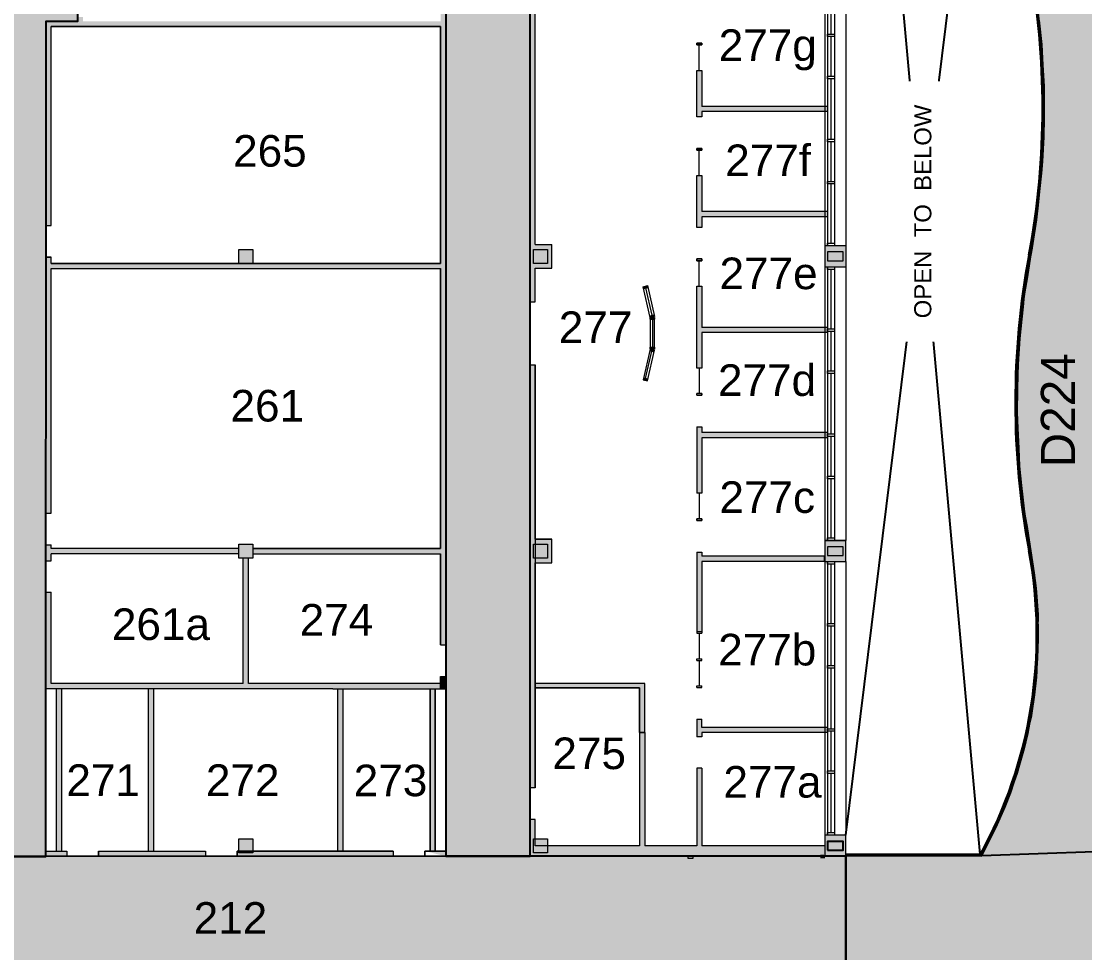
# Model space of a CAD drawing. Extents: x 674 to 9317, y -1087 to 3542.
# Drawn here: x 6752 to 7964, y 648 to 1710 of the extents above; entities that cross this region are included whole.
import ezdxf

# ---------------------------------------------------------------- set-up
doc = ezdxf.new("R2010")
doc.units = 0
doc.header["$LTSCALE"] = 0.004
doc.header["$MEASUREMENT"] = 0
doc.layers.get('0').update_dxf_attribs({"linetype": 'CONTINUOUS'})
for name, color, linetype in [('CORRIDOR HATCH', 253, 'CONTINUOUS'), ('SOLID', 7, 'CONTINUOUS'), ('STAIR', 252, 'CONTINUOUS')]:
    doc.layers.add(name, color=color, linetype=linetype)
doc.layers.add('Room Number', color=7, linetype='CONTINUOUS', lineweight=9)
doc.layers.add('WALL', color=7, linetype='CONTINUOUS', lineweight=0)
doc.styles.add('style1', font='arial.ttf')
doc.styles.add('style3', font='arial.ttf')

# ---------------------------------------------------------------- blocks, each defined once
blk = doc.blocks.new('AZMND')
for p, q in [((0, 0.5), (0, -0.5)), ((1, 0.5), (0, 0.5)), ((1, -0.5), (1, 0.5)), ((0, -0.5), (1, -0.5))]:
    blk.add_line(p, q)
blk = doc.blocks.new('Railing - Railing_1-209-Second Floor Plan')
at = {"layer": 'WALL'}
for p, q in [((-75718, 77519), (-74922, 77619)), ((-74670, 77683), (-75467, 77591)), ((-74922, 77619), (-74849, 77628)), ((-74849, 77628), (-74769, 77635)), ((-74769, 77635), (-73963, 77704)), ((-74618, 77689), (-74670, 77683)), ((-74599, 77691), (-74618, 77689)), ((-73780, 77752), (-74599, 77691)), ((-73963, 77704), (-73928, 77707)), ((-73928, 77707), (-73855, 77710)), ((-73855, 77710), (-73052, 77746)), ((-73695, 77759), (-73780, 77752)), ((-73632, 77761), (-73695, 77759)), ((-72831, 77789), (-73632, 77761)), ((-73052, 77746), (-73006, 77748)), ((-73006, 77748), (-72989, 77748)), ((-72989, 77748), (-72167, 77752)), ((-72770, 77791), (-72831, 77789)), ((-72685, 77791), (-72770, 77791)), ((-71861, 77786), (-72685, 77791)), ((-72167, 77752), (-72082, 77753)), ((-72082, 77753), (-72021, 77751)), ((-72021, 77751), (-71221, 77723)), ((-71845, 77786), (-71861, 77786)), ((-71799, 77784), (-71845, 77786)), ((-70994, 77748), (-71799, 77784)), ((-71221, 77723), (-71158, 77721)), ((-71158, 77721), (-71074, 77714)), ((-71074, 77714), (-70256, 77653)), ((-70921, 77745), (-70994, 77748)), ((-70886, 77742), (-70921, 77745)), ((-70079, 77673), (-70886, 77742)), ((-70256, 77653), (-70237, 77652)), ((-70237, 77652), (-70185, 77646)), ((-70185, 77646), (-69389, 77554)), ((-69999, 77666), (-70079, 77673)), ((-69926, 77657), (-69999, 77666)), ((-69128, 77556), (-69926, 77657)), ((-57908, 77604), (-57960, 77601)), ((-57819, 77608), (-57908, 77604)), ((-57908, 77604), (-57908, 77604)), ((-57466, 77620), (-57819, 77608)), ((-57756, 77611), (-57811, 77611)), ((-57811, 77608), (-57811, 77611)), ((-57378, 77623), (-57466, 77620)), ((-57378, 77623), (-57378, 77623)), ((-57325, 77623), (-57378, 77623)), ((-57325, 77623), (-57325, 77623)), ((-56851, 77621), (-57325, 77623)), ((-56848, 77621), (-56851, 77621)), ((-56848, 77621), (-56848, 77621)), ((-56848, 77621), (-56848, 77621)), ((-56371, 77599), (-56848, 77621)), ((-56848, 77621), (-56848, 77621)), ((-56544, 77609), (-56595, 77613)), ((-56595, 77611), (-56595, 77613)), ((-69389, 77554), (-69319, 77546)), ((-69319, 77546), (-69288, 77541)), ((-69288, 77541), (-68487, 77416)), ((-69080, 77550), (-69128, 77556)), ((-68998, 77537), (-69080, 77550)), ((-68168, 77398), (-68998, 77537)), ((-68487, 77416), (-68407, 77403)), ((-68407, 77403), (-68175, 77361)), ((-68177, 77348), (-68175, 77361)), ((-68175, 77361), (-67339, 77222)), ((-68168, 77398), (-68165, 77411)), ((-67934, 77356), (-68168, 77398)), ((-67853, 77343), (-67934, 77356)), ((-67047, 77217), (-67853, 77343)), ((-60730, 77180), (-59923, 77306)), ((-59615, 77398), (-60449, 77259)), ((-59923, 77306), (-59842, 77318)), ((-59842, 77318), (-59608, 77361)), ((-59615, 77398), (-59617, 77411)), ((-59486, 77422), (-59615, 77398)), ((-59608, 77361), (-59139, 77439)), ((-59606, 77348), (-59608, 77361)), ((-59399, 77435), (-59486, 77422)), ((-59050, 77490), (-59399, 77435)), ((-59139, 77439), (-59087, 77448)), ((-59087, 77448), (-59000, 77459)), ((-58963, 77504), (-59050, 77490)), ((-58985, 77500), (-59021, 77497)), ((-59020, 77495), (-59021, 77497)), ((-59000, 77459), (-58650, 77503)), ((-58910, 77510), (-58963, 77504)), ((-58963, 77504), (-58963, 77504)), ((-58440, 77564), (-58910, 77510)), ((-58910, 77510), (-58910, 77510)), ((-58650, 77503), (-58563, 77514)), ((-58563, 77514), (-58510, 77518)), ((-58510, 77518), (-58036, 77559)), ((-58436, 77565), (-58440, 77564)), ((-57960, 77601), (-58436, 77565)), ((-58436, 77565), (-58436, 77565)), ((-58436, 77565), (-58436, 77565)), ((-58436, 77565), (-58436, 77565)), ((-58036, 77559), (-58035, 77559)), ((-58036, 77559), (-58036, 77559)), ((-58036, 77559), (-58036, 77559)), ((-58035, 77559), (-57561, 77580)), ((-58035, 77559), (-58035, 77559)), ((-58035, 77559), (-58035, 77559)), ((-57561, 77580), (-57508, 77582)), ((-57508, 77582), (-57420, 77583)), ((-57420, 77583), (-57068, 77585)), ((-57068, 77585), (-56980, 77585)), ((-56980, 77585), (-56927, 77583)), ((-56927, 77583), (-56452, 77567)), ((-56452, 77567), (-56451, 77567)), ((-56451, 77567), (-56450, 77567)), ((-56450, 77567), (-55977, 77531)), ((-56319, 77597), (-56371, 77599)), ((-56319, 77597), (-56319, 77597)), ((-56231, 77589), (-56319, 77597)), ((-56231, 77589), (-56231, 77589)), ((-55878, 77559), (-56231, 77589)), ((-55977, 77531), (-55924, 77527)), ((-55924, 77527), (-55837, 77517)), ((-55791, 77552), (-55878, 77559)), ((-55837, 77517), (-55487, 77477)), ((-55791, 77552), (-55791, 77552)), ((-55738, 77545), (-55791, 77552)), ((-55738, 77545), (-55738, 77545)), ((-55267, 77486), (-55738, 77545)), ((-55487, 77477), (-55400, 77467)), ((-55400, 77467), (-55348, 77458)), ((-55338, 77496), (-55385, 77504)), ((-55385, 77502), (-55385, 77504)), ((-55348, 77458), (-55348, 77458)), ((-55348, 77458), (-54878, 77385)), ((-55265, 77486), (-55267, 77486)), ((-55265, 77486), (-55265, 77486)), ((-55264, 77486), (-55265, 77486)), ((-55264, 77486), (-55264, 77486)), ((-54794, 77408), (-55264, 77486)), ((-54878, 77385), (-54877, 77385)), ((-54877, 77385), (-54875, 77385)), ((-54875, 77385), (-54411, 77293)), ((-54742, 77399), (-54794, 77408)), ((-54742, 77399), (-54742, 77399)), ((-54655, 77381), (-54742, 77399)), ((-54655, 77381), (-54655, 77381)), ((-54309, 77309), (-54655, 77381)), ((-54223, 77291), (-54309, 77309)), ((-67339, 77222), (-67256, 77208)), ((-67256, 77208), (-67208, 77202)), ((-67208, 77202), (-66406, 77101)), ((-67016, 77213), (-67047, 77217)), ((-67016, 77213), (-67016, 77213)), ((-66946, 77204), (-67016, 77213)), ((-66145, 77112), (-66946, 77204)), ((-66406, 77101), (-66333, 77092)), ((-66333, 77092), (-66252, 77085)), ((-66252, 77085), (-65440, 77016)), ((-66093, 77106), (-66145, 77112)), ((-66074, 77105), (-66093, 77106)), ((-66074, 77105), (-66074, 77105)), ((-65251, 77043), (-66074, 77105)), ((-65440, 77016), (-65405, 77013)), ((-65405, 77013), (-65331, 77009)), ((-65331, 77009), (-64522, 76973)), ((-65166, 77036), (-65251, 77043)), ((-65103, 77034), (-65166, 77036)), ((-64299, 77006), (-65103, 77034)), ((-64237, 77004), (-64299, 77006)), ((-64152, 77004), (-64237, 77004)), ((-63324, 77009), (-64152, 77004)), ((-63483, 76968), (-62678, 76996)), ((-63308, 77009), (-63324, 77009)), ((-63262, 77011), (-63308, 77009)), ((-63308, 77009), (-63308, 77009)), ((-62454, 77047), (-63262, 77011)), ((-63262, 77011), (-63262, 77011)), ((-62678, 76996), (-62614, 76998)), ((-62614, 76998), (-62529, 77005)), ((-62529, 77005), (-61706, 77067)), ((-62380, 77051), (-62454, 77047)), ((-62345, 77054), (-62380, 77051)), ((-61535, 77123), (-62345, 77054)), ((-62345, 77054), (-62345, 77054)), ((-61706, 77067), (-61686, 77068)), ((-61686, 77068), (-61634, 77074)), ((-61634, 77074), (-60832, 77167)), ((-61454, 77130), (-61535, 77123)), ((-61381, 77139), (-61454, 77130)), ((-60580, 77240), (-61381, 77139)), ((-60832, 77167), (-60762, 77175)), ((-60762, 77175), (-60730, 77180)), ((-60532, 77246), (-60580, 77240)), ((-60449, 77259), (-60532, 77246)), ((-54411, 77293), (-54359, 77283)), ((-54359, 77283), (-54273, 77262)), ((-54273, 77262), (-53931, 77180)), ((-54223, 77291), (-54223, 77291)), ((-54171, 77278), (-54223, 77291)), ((-54194, 77286), (-54221, 77291)), ((-54190, 77283), (-54189, 77285)), ((-54148, 77273), (-54189, 77285)), ((-54171, 77278), (-54171, 77278)), ((-53710, 77163), (-54171, 77278)), ((-53931, 77180), (-53845, 77160)), ((-53845, 77160), (-53794, 77145)), ((-53794, 77145), (-53794, 77145)), ((-53794, 77145), (-53337, 77016)), ((-53709, 77163), (-53710, 77163)), ((-53709, 77163), (-53709, 77163)), ((-53709, 77163), (-53709, 77163)), ((-53251, 77029), (-53709, 77163)), ((-53709, 77163), (-53709, 77163)), ((-53337, 77016), (-53336, 77016)), ((-53336, 77016), (-53333, 77015)), ((-53333, 77015), (-52885, 76869)), ((-53200, 77014), (-53251, 77029)), ((-53200, 77014), (-53200, 77014)), ((-53116, 76986), (-53200, 77014)), ((-64522, 76973), (-64476, 76971)), ((-64476, 76971), (-64459, 76971)), ((-64459, 76971), (-63630, 76966)), ((-63630, 76966), (-63545, 76966)), ((-63545, 76966), (-63483, 76968)), ((-53116, 76986), (-53116, 76986)), ((-52782, 76873), (-53116, 76986)), ((-53020, 76955), (-53019, 76957)), ((-52983, 76943), (-53019, 76957)), ((-52885, 76869), (-52834, 76853)), ((-52834, 76853), (-52751, 76822)), ((-52698, 76845), (-52782, 76873)), ((-52751, 76822), (-52421, 76700)), ((-52698, 76845), (-52698, 76845)), ((-52648, 76826), (-52698, 76845)), ((-52648, 76826), (-52648, 76826)), ((-52204, 76656), (-52648, 76826)), ((-52421, 76700), (-52338, 76669)), ((-52338, 76669), (-52290, 76649)), ((-52290, 76649), (-52290, 76649)), ((-52290, 76649), (-51851, 76466)), ((-52203, 76656), (-52204, 76656)), ((-52203, 76656), (-52203, 76656)), ((-52203, 76656), (-52203, 76656)), ((-51764, 76468), (-52203, 76656)), ((-52203, 76656), (-52203, 76656)), ((-51884, 76521), (-51883, 76523)), ((-51854, 76509), (-51883, 76523)), ((-51851, 76466), (-51847, 76464)), ((-51851, 76466), (-51851, 76466)), ((-51847, 76464), (-51420, 76265)), ((-51716, 76447), (-51764, 76468)), ((-51716, 76447), (-51716, 76447)), ((-51636, 76409), (-51716, 76447)), ((-51636, 76409), (-51636, 76409)), ((-51317, 76257), (-51636, 76409)), ((-51420, 76265), (-51371, 76243)), ((-51371, 76243), (-51293, 76203)), ((-51237, 76219), (-51317, 76257)), ((-51293, 76203), (-50980, 76042)), ((-51237, 76219), (-51237, 76219)), ((-51190, 76194), (-51237, 76219)), ((-51190, 76194), (-51190, 76194)), ((-50813, 75996), (-51190, 76194)), ((-50980, 76042), (-50901, 76001)), ((-50901, 76001), (-50813, 75953)), ((-50783, 75946), (-50768, 75972)), ((-50775, 75990), (-50762, 75983)), ((-50768, 75972), (-50775, 75976)), ((-50768, 75972), (-50762, 75983)), ((-50768, 75972), (-50768, 75972))]:
    blk.add_line(p, q, dxfattribs=at)
for centre, radius, start, end in [((-72426, 54657), 23149, 79.3944, 100.6057), ((-72426, 54657), 23085, 79.3944, 100.6057), ((-57176, 64374), 13263, 61.2383, 100.6056), ((-63891, 100236), 23285, 259.3944, 280.6056), ((-63891, 100236), 23222, 259.3944, 280.6056), ((-57176, 64374), 13200, 61.1791, 100.6056)]:
    blk.add_arc(centre, radius, start, end, dxfattribs=at)

msp = doc.modelspace()

# ---------------------------------------------------------------- hatches: boundary and pattern name
at = {"layer": 'CORRIDOR HATCH'}
h = msp.add_hatch(color=256, dxfattribs=at)
h.dxf.hatch_style = 1
h.paths.add_polyline_path([(6683.6, 2461.9), (6683.6, 2441.9), (6665.6, 2441.9), (6665.6, 2437), (6665.6, 2398), (6683.6, 2398), (6683.6, 1665.9), (6665.6, 1665.9), (6665.6, 1623.9), (6683.6, 1623.9), (6683.6, 1257.5), (6663.6, 1257.5), (6663.6, 1216.9), (6683.6, 1216.9), (6683.6, 820.9), (6683.6, 820.8), (6665.6, 820.8), (6665.6, 817.8), (6665.6, 777.9), (6679.6, 777.9), (6679.6, 763.9), (6683.6, 763.9), (6683.6, 757.5), (6779.6, 757.5), (6779.8, 1709.9), (6816, 1709.9), (6815.8, 1826.2), (6779.8, 1869.6), (6779.8, 2022.3), (6815.8, 2065.7), (6815.8, 2181.9), (6779.6, 2181.9), (6779.6, 2461.9)])
h = msp.add_hatch(color=256, dxfattribs=at)
h.dxf.hatch_style = 1
h.paths.add_polyline_path([(7235.6, 2461.9), (7235.6, 757.9), (7331.6, 757.9), (7331.6, 2461.9)])
h = msp.add_hatch(color=256, dxfattribs=at)
h.dxf.hatch_style = 1
h.paths.add_polyline_path([(7846.8, 758.3), (7846.8, 759.3), (7854.7, 774.6), (7862.8, 790.6), (7872.8, 813.8), (7879.2, 830.2), (7883.2, 841.9), (7887, 852.8), (7890.5, 864.9), (7895, 880.9), (7899.2, 898.1), (7901.2, 909.1), (7903.3, 918.4), (7906.7, 941.9), (7909.2, 962.3), (7909.5, 969.2), (7910.8, 1033.4), (7908.8, 1063.5), (7906.4, 1081), (7902.6, 1106), (7898.6, 1131.3), (7895.8, 1147.5), (7894.9, 1154), (7891.8, 1180.6), (7889.7, 1202.6), (7888.7, 1223), (7887.6, 1246.1), (7887, 1264), (7887.4, 1290.3), (7887.7, 1306.5), (7888.3, 1318.8), (7890.1, 1348.1), (7892.2, 1370.1), (7893.9, 1384.4), (7895, 1397.1), (7899.2, 1421.3), (7902.6, 1443.5), (7904, 1451.7), (7909.1, 1483.7), (7911.1, 1500.2), (7913, 1519.4), (7914.6, 1536.9), (7915.7, 1550.2), (7917.2, 1578.2), (7917.8, 1599.7), (7917.9, 1619.3), (7917.9, 1636.1), (7916.4, 1659.9), (7915.1, 1683.4), (7912.1, 1711), (7909.7, 1731.9), (7907.4, 1747), (7905.7, 1757.2), (7903.4, 1772.8), (7900.6, 1790.4), (7898.1, 1803.9), (7895.7, 1820.3), (7892.7, 1843.3), (7891.1, 1860.1), (7890.1, 1872.6), (7889, 1892.6), (7887.8, 1913.4), (7887.4, 1919.7), (7887.3, 1952.6), (7887.4, 1972.1), (7889.8, 2017.8), (7891.1, 2031.2), (7894.9, 2067.8), (7896.8, 2077.7), (7902.3, 2112.4), (7906.8, 2140), (7909.9, 2159.1), (7913.5, 2188.9), (7915, 2205.8), (7917.1, 2237.4), (7917.8, 2254.1), (7917.9, 2271), (7918.2, 2297.7), (7917.3, 2327.7), (7915.7, 2348.9), (7914.2, 2373.1), (7911.4, 2395.9), (7909.5, 2410.6), (7907.1, 2426.9), (7904.5, 2443.1), (7902.1, 2458), (7901.3, 2461.2), (7901.1, 2461.2), (7901.1, 2463.2), (7975, 2464.2), (7975, 1175.8), (8006.5, 1175.8), (8006.5, 1112.8), (7975.6, 1112.8), (7975, 1112.8), (7975, 763)])
h = msp.add_hatch(color=256, dxfattribs=at)
h.dxf.hatch_style = 1
h.paths.add_polyline_path([(4316.6, 613.9), (4316.6, 615.9), (4322.6, 615.9), (4322.6, 613.9), (4655.6, 613.9), (4703.6, 613.9), (5171.6, 613.9), (5243.6, 613.9), (5675.6, 613.9), (6275.6, 613.9), (6323.6, 613.9), (6683.6, 613.9), (6683.6, 547.9), (6827.6, 547.9), (6827.6, 613.9), (7187.6, 613.9), (7187.6, 547.9), (7331.6, 547.9), (7331.6, 613.9), (7691.6, 613.9), (7691.6, 757.9), (7331.6, 757.9), (7235.6, 757.9), (6779.6, 757.5), (6683.6, 757.5), (6323.6, 757.5), (6253.6, 757.5), (5459.6, 757.5), (5459.6, 1103), (5459.6, 1109), (5335.6, 1109), (5335.6, 1103), (5335.6, 777.9), (5339.6, 777.9), (5339.6, 757.9), (4999.6, 757.9), (4999.6, 761.9), (4983.6, 761.9), (4983.6, 769.9), (4663.6, 769.9), (4663.6, 761.9), (4647.6, 761.9), (4647.6, 769.9), (4357.1, 769.9), (4357.1, 757.9), (4322.6, 757.9), (4322.6, 755.9), (4316.6, 755.9)])
h = msp.add_hatch(color=256, dxfattribs=at)
h.dxf.hatch_style = 1
h.paths.add_polyline_path([(7691.6, 613), (7991.2, 613), (7991.2, 596.4), (8071, 596.4), (8071, 609.2), (8100, 609.2), (8100, 546.7), (8114.5, 541.2), (8160.1, 527), (8205.4, 515.9), (8252.4, 507.3), (8275.6, 504.5), (8299.3, 501.6), (8345.9, 498.8), (8393.7, 498.8), (8417.3, 500.2), (8440.8, 501.7), (8487.2, 507.3), (8534.2, 515.9), (8579.5, 527), (8602.3, 534.1), (8625.1, 541.2), (8639.6, 546.7), (8639.6, 609.2), (8668.6, 609.2), (8668.6, 596.4), (8807.9, 596.4), (8807.9, 757.8), (8804.1, 757.8), (8804.1, 763), (8748.9, 763), (8653.8, 763), (7975, 763), (7846.8, 758.3), (7845.6, 758.3), (7691.6, 758.3), (7691.6, 757.9)])
at = {"layer": 'SOLID'}
for points in [[(7229.6, 998.9), (7235.6, 998.9), (7235.6, 2269.9), (7223.6, 2269.9), (7223.6, 2461.9), (7211.6, 2461.9), (7211.6, 2455.9), (7217.6, 2455.9), (7217.6, 2269.9), (7112.6, 2269.9), (7112.6, 2455.9), (7163.6, 2455.9), (7163.6, 2461.9), (7050.6, 2461.9), (7050.6, 2455.9), (7106.6, 2455.9), (7106.6, 2269.9), (7010.6, 2269.9), (7010.6, 2455.9), (7015.6, 2455.9), (7015.6, 2461.9), (6999.6, 2461.9), (6999.6, 2455.9), (7004.6, 2455.9), (7004.6, 2269.9), (6908.6, 2269.9), (6908.6, 2455.9), (6964.6, 2455.9), (6964.6, 2461.9), (6839.6, 2461.9), (6839.6, 2455.9), (6902.6, 2455.9), (6902.6, 2269.9), (6797.6, 2269.9), (6797.6, 2455.9), (6803.6, 2455.9), (6803.6, 2461.9), (6791.6, 2461.9), (6791.6, 2269.9), (6779.6, 2269.9), (6779.6, 2229.1), (6785.6, 2229.1), (6785.6, 2263.9), (7229.6, 2263.9), (7229.6, 2187.9), (6785.6, 2187.9), (6785.6, 2193.1), (6779.6, 2193.1), (6779.6, 2181.9), (6815.8, 2181.9), (6815.8, 2177.8), (6821.8, 2177.8), (6821.8, 2181.9), (7229.6, 2181.9), (7229.6, 1709.9), (6822, 1709.9), (6822, 1714.7), (6816, 1714.7), (6816, 1709.9), (6779.8, 1709.9), (6779.8, 1477), (6785.6, 1477), (6785.8, 1703.9), (7229.6, 1703.9), (7229.6, 1433.9), (6785.6, 1433.9), (6785.6, 1441), (6779.6, 1441), (6779.6, 1149.1), (6785.6, 1149.1), (6785.6, 1427.9), (7229.6, 1427.9), (7229.6, 1108.9), (7015.6, 1108.9), (7015.6, 1102.9), (7229.6, 1102.9)], [(6999.6, 1449.9), (7015.6, 1449.9), (7015.6, 1433.9), (6999.6, 1433.9)], [(7670.6, 1446.9), (7688.6, 1446.9), (7688.6, 1436.9), (7670.6, 1436.9)], [(6779.6, 1113.1), (6785.6, 1113.1), (6785.6, 1094.9), (6779.6, 1094.9)], [(6785.6, 1108.9), (6999.6, 1108.9), (6999.6, 1102.9), (6785.6, 1102.9)], [(6999.6, 1113.9), (7015.6, 1113.9), (7015.6, 1097.9), (6999.6, 1097.9)], [(7527.6, 1099.9), (7527.6, 1104.8), (7521.6, 1104.8), (7521.6, 1093.8), (7521.6, 1014.2), (7527.6, 1014.2), (7527.6, 1093.9), (7667.6, 1093.9), (7667.6, 1099.9)], [(7670.6, 1110.9), (7688.6, 1110.9), (7688.6, 1100.9), (7670.6, 1100.9)], [(7010.6, 954.9), (7004.6, 954.9), (7004.6, 1097.9), (7010.6, 1097.9)], [(6785.6, 954.9), (6779.6, 954.9), (6779.6, 1058.9), (6785.6, 1058.9)], [(7229.6, 962.9), (7235.6, 962.9), (7235.6, 948.9), (7229.6, 948.9)], [(7229.6, 954.9), (6779.6, 954.9), (6779.6, 948.9), (7229.6, 948.9)], [(6791.6, 948.9), (6797.6, 948.9), (6797.6, 763.9), (6791.6, 763.9)], [(6896.6, 948.9), (6902.6, 948.9), (6902.6, 763.9), (6896.6, 763.9)], [(7112.6, 948.9), (7118.6, 948.9), (7118.6, 763.9), (7112.6, 763.9)], [(7223.6, 763.9), (7217.6, 763.9), (7217.6, 948.9), (7223.6, 948.9)], [(7337.6, 954.9), (7337.6, 949.9), (7456.3, 949.9), (7456.3, 898.9), (7462.3, 898.9), (7462.3, 954.9)], [(6999.6, 777.9), (7015.6, 777.9), (7015.6, 761.9), (6999.6, 761.9)], [(7335.6, 777.9), (7351.6, 777.9), (7351.6, 761.9), (7335.6, 761.9)], [(6779.6, 763.9), (6803.6, 763.9), (6803.6, 757.9), (6779.6, 757.9)], [(6839.6, 763.9), (6961.6, 763.9), (6961.6, 757.9), (6839.6, 757.9)], [(6997.6, 763.9), (7175.6, 763.9), (7175.6, 757.9), (6997.6, 757.9)], [(7670.6, 774.9), (7688.6, 774.9), (7688.6, 764.9), (7670.6, 764.9)]]:
    msp.add_hatch(color=256, dxfattribs=at).paths.add_polyline_path(points)
h = msp.add_hatch(color=256, dxfattribs=at)
h.paths.add_polyline_path([(7335.6, 2105.9), (7351.6, 2105.9), (7351.6, 2121.9), (7335.6, 2121.9)])
h.paths.add_polyline_path([(7335.6, 1769.9), (7351.6, 1769.9), (7351.6, 1785.9), (7335.6, 1785.9)])
h.paths.add_polyline_path([(7335.6, 1433.9), (7351.6, 1433.9), (7351.6, 1449.9), (7335.6, 1449.9)])
h = msp.add_hatch(color=256, dxfattribs=at)
h.paths.add_polyline_path([(7461.6, 1724.9), (7355.6, 1724.9), (7355.6, 1719.9), (7461.6, 1719.9)])
h.paths.add_polyline_path([(7355.6, 1726.9), (7350.6, 1726.9), (7350.6, 1724.9), (7331.6, 1724.9), (7331.6, 1390.2), (7337.6, 1390.2), (7337.6, 1428.4), (7356.6, 1428.4), (7356.6, 1455.4), (7337.6, 1455.4), (7337.6, 1719.9), (7355.6, 1719.9)])
h.paths.add_polyline_path([(7351.6, 1449.9), (7351.6, 1433.9), (7335.6, 1433.9), (7335.6, 1449.9)], flags=16)
h = msp.add_hatch(color=256, dxfattribs=at)
h.paths.add_polyline_path([(7527.6, 1653.9), (7521.6, 1653.9), (7521.6, 1600.9), (7527.6, 1600.9), (7527.6, 1606.9), (7667.6, 1606.9), (7667.6, 1612.9), (7527.6, 1612.9)])
h.paths.add_polyline_path([(7670.6, 1612.9), (7667.6, 1612.9), (7667.6, 1606.9), (7670.6, 1606.9)])
h = msp.add_hatch(color=256, dxfattribs=at)
h.paths.add_polyline_path([(7667.6, 1492.9), (7527.6, 1492.9), (7527.6, 1533.9), (7521.6, 1533.9), (7521.6, 1474.9), (7527.6, 1474.9), (7527.6, 1486.9), (7667.6, 1486.9)])
h.paths.add_polyline_path([(7670.6, 1492.9), (7667.6, 1492.9), (7667.6, 1486.9), (7670.6, 1486.9)])
h = msp.add_hatch(color=256, dxfattribs=at)
h.paths.add_polyline_path([(7667.6, 1354.9), (7667.6, 1360.9), (7527.6, 1360.9), (7527.6, 1407.9), (7521.6, 1407.9), (7521.6, 1314.5), (7527.6, 1314.5), (7527.6, 1354.9)])
h.paths.add_polyline_path([(7667.6, 1354.9), (7670.6, 1354.9), (7670.6, 1360.9), (7667.6, 1360.9)])
h = msp.add_hatch(color=256, dxfattribs=at)
h.paths.add_polyline_path([(7337.6, 1318.2), (7331.6, 1318.2), (7331.6, 835.9), (7337.6, 835.9), (7337.6, 1097.9), (7335.6, 1097.9), (7335.6, 1113.9), (7337.6, 1113.9), (7337.6, 1119.4)])
h.paths.add_polyline_path([(7351.6, 1113.9), (7337.6, 1113.9), (7337.6, 1097.9), (7351.6, 1097.9)], flags=17)
h.paths.add_polyline_path([(7356.6, 1119.4), (7337.6, 1119.4), (7337.6, 1113.9), (7351.6, 1113.9), (7351.6, 1097.9), (7337.6, 1097.9), (7337.6, 1092.4), (7356.6, 1092.4)])
h.paths.add_polyline_path([(7337.6, 1113.9), (7335.6, 1113.9), (7335.6, 1097.9), (7337.6, 1097.9)], flags=17)
h.paths.add_polyline_path([(7337.6, 799.9), (7331.6, 799.9), (7331.6, 757.9), (7335.6, 761.9), (7335.6, 777.9), (7337.6, 777.9)])
h.paths.add_polyline_path([(7462.3, 898.9), (7456.3, 898.9), (7456.3, 769.9), (7351.6, 769.9), (7351.6, 761.9), (7335.6, 761.9), (7331.6, 757.9), (7667.6, 757.9), (7667.6, 769.9), (7527.6, 769.9), (7527.6, 858.2), (7521.6, 858.2), (7521.6, 769.9), (7462.3, 769.9)])
h = msp.add_hatch(color=256, dxfattribs=at)
h.paths.add_polyline_path([(7667.6, 1234.9), (7670.6, 1234.9), (7670.6, 1240.9), (7667.6, 1240.9)])
h.paths.add_polyline_path([(7527.6, 1240.9), (7527.6, 1247.5), (7521.6, 1247.5), (7521.6, 1171.8), (7527.6, 1171.8), (7527.6, 1234.9), (7667.6, 1234.9), (7667.6, 1240.9)])
h = msp.add_hatch(color=256, dxfattribs=at)
h.paths.add_polyline_path([(7667.6, 904.9), (7527.6, 904.9), (7527.6, 914.2), (7521.6, 914.2), (7521.6, 894.2), (7527.6, 894.2), (7527.6, 898.9), (7533.6, 898.9), (7667.6, 898.9)])
h.paths.add_polyline_path([(7670.6, 904.9), (7667.6, 904.9), (7667.6, 898.9), (7670.6, 898.9)])
h = msp.add_hatch(color=256, dxfattribs=at)
h.paths.add_polyline_path([(7211.6, 763.9), (7235.6, 763.9), (7235.6, 757.9), (7211.6, 757.9)])
edge = h.paths.add_edge_path()
edge.add_line((7211.6, 757.9), (7235.6, 757.9))
edge.add_line((7211.6, 763.9), (7211.6, 757.9))
msp.add_hatch(color=256, dxfattribs=at).paths.add_polyline_path([(7667.7, 757.1), (7667.7, 757.9), (7666.6, 757.9), (7662.8, 757.9), (7662.8, 757.1)], flags=0)
at = {"layer": 'WALL'}
for points in [[(7465.9, 1406.5), (7465.4, 1408.5), (7460.6, 1407.3), (7461, 1405.4)], [(7468.1, 1334.3), (7473, 1333.2), (7473.4, 1335.1), (7468.6, 1336.2)], [(7473.6, 1336.2), (7473.6, 1338.2), (7468.6, 1338.2), (7468.6, 1336.2)], [(7465.9, 1302), (7461, 1303.1), (7460.6, 1301.1), (7465.4, 1300)]]:
    msp.add_hatch(color=256, dxfattribs=at).paths.add_polyline_path(points)
h = msp.add_hatch(color=256, dxfattribs=at)
h.paths.add_polyline_path([(7473.4, 1373.4), (7473, 1375.3), (7468.1, 1374.2), (7468.6, 1372.2)])
h.paths.add_polyline_path([(7468.6, 1372.2), (7468.6, 1370.2), (7473.6, 1370.2), (7473.6, 1372.2)])

# ---------------------------------------------------------------- linework, layer by layer
at = {"layer": 'CORRIDOR HATCH'}
for points in [[(6683.6, 757.5), (6779.6, 757.5), (6779.8, 1709.9), (6816, 1709.9), (6815.8, 1826.2), (6779.8, 1869.6), (6779.8, 2022.3), (6815.8, 2065.7), (6815.8, 2181.9), (6779.6, 2181.9), (6779.6, 2461.9), (6683.6, 2461.9)], [(7975, 763), (7846.8, 758.3), (7846.8, 759.3), (7854.7, 774.6), (7862.8, 790.6), (7872.8, 813.8), (7879.2, 830.2), (7883.2, 841.9), (7887, 852.8), (7890.5, 864.9), (7895, 880.9), (7899.2, 898.1), (7901.2, 909.1), (7903.3, 918.4), (7906.7, 941.9), (7909.2, 962.3), (7909.5, 969.2), (7910.8, 1033.4), (7908.8, 1063.5), (7906.4, 1081), (7902.6, 1106), (7898.6, 1131.3), (7895.8, 1147.5), (7894.9, 1154), (7891.8, 1180.6), (7889.7, 1202.6), (7888.7, 1223), (7887.6, 1246.1), (7887, 1264), (7887.4, 1290.3), (7887.7, 1306.5), (7888.3, 1318.8), (7890.1, 1348.1), (7892.2, 1370.1), (7893.9, 1384.4), (7895, 1397.1), (7899.2, 1421.3), (7902.6, 1443.5), (7904, 1451.7), (7909.1, 1483.7), (7911.1, 1500.2), (7913, 1519.4), (7914.6, 1536.9), (7915.7, 1550.2), (7917.2, 1578.2), (7917.8, 1599.7), (7917.9, 1619.3), (7917.9, 1636.1), (7916.4, 1659.9), (7915.1, 1683.4), (7912.1, 1711)], [(6683.6, 547.9), (6827.6, 547.9), (6827.6, 613.9), (7187.6, 613.9), (7187.6, 547.9), (7331.6, 547.9), (7331.6, 613.9), (7691.6, 613.9), (7691.6, 757.9), (7331.6, 757.9), (7235.6, 757.9), (6779.6, 757.5), (6683.6, 757.5)], [(8807.9, 596.4), (8807.9, 757.8), (8804.1, 757.8), (8804.1, 763), (8748.9, 763), (8653.8, 763), (7975, 763), (7846.8, 758.3), (7845.6, 758.3), (7691.6, 758.3), (7691.6, 757.9), (7691.6, 613)]]:
    msp.add_lwpolyline(points, dxfattribs=at)
msp.add_lwpolyline([(7235.6, 2461.9), (7235.6, 757.9), (7331.6, 757.9), (7331.6, 2461.9)], close=True, dxfattribs=at)
at = {"layer": 'SOLID'}
msp.add_lwpolyline([(7667.6, 1093.9), (7667.6, 1099.9)], dxfattribs=at)
msp.add_lwpolyline([(7670.6, 764.9), (7688.6, 764.9), (7688.6, 774.9), (7670.6, 774.9)], close=True, dxfattribs=at)
for points in [[(7667.6, 1453.9), (7691.6, 1453.9), (7667.6, 1429.9), (7691.6, 1429.9)], [(7667.6, 1117.9), (7691.6, 1117.9), (7667.6, 1093.9), (7691.6, 1093.9)], [(7667.6, 781.9), (7691.6, 781.9), (7667.6, 757.9), (7691.6, 757.9)]]:
    msp.add_solid(points, dxfattribs=at)
at = {"layer": 'STAIR'}
for p, q in [((7691.6, 781.9), (7898.9, 2460.7)), ((7691.6, 2437.9), (7844.5, 760.2))]:
    msp.add_line(p, q, dxfattribs=at)
at = {"layer": 'WALL'}
for p, q in [((7235.6, 2269.9), (7235.6, 998.9)), ((7667.6, 1765.9), (7667.6, 1453.9)), ((7670.6, 1765.9), (7670.6, 1453.9)), ((7674.6, 1762.9), (7674.6, 1695.4)), ((7678.6, 1765.9), (7678.6, 1453.9)), ((7691.6, 1765.9), (7691.6, 1453.9)), ((7331.6, 1724.9), (7331.6, 1390.2)), ((6779.8, 1709.9), (6779.6, 1477)), ((6816, 1709.9), (6779.8, 1709.9)), ((7337.6, 1455.4), (7337.6, 1719.9)), ((6785.6, 1477), (6785.8, 1703.9)), ((7229.6, 1703.9), (6785.8, 1703.9)), ((7229.6, 1433.9), (7229.6, 1703.9)), ((7674.6, 1692.4), (7674.6, 1647.4)), ((7527.6, 1684.9), (7521.6, 1684.9)), ((7521.6, 1682.9), (7521.6, 1684.9)), ((7521.6, 1684.9), (7521.6, 1682.9)), ((7521.6, 1684.9), (7527.6, 1684.9)), ((7521.6, 1682.9), (7527.6, 1682.9)), ((7521.6, 1682.9), (7527.6, 1682.9)), ((7527.6, 1682.9), (7521.6, 1682.9)), ((7524.6, 1653.9), (7524.6, 1682.9)), ((7527.6, 1684.9), (7527.6, 1682.9)), ((7527.6, 1684.9), (7527.6, 1682.9)), ((7527.6, 1684.9), (7527.6, 1682.9)), ((7527.6, 1682.9), (7527.6, 1684.9)), ((7521.6, 1600.9), (7521.6, 1653.9)), ((7521.6, 1653.9), (7527.6, 1653.9)), ((7527.6, 1653.9), (7527.6, 1612.9)), ((7674.6, 1644.4), (7674.6, 1575.4)), ((7670.6, 1612.9), (7527.6, 1612.9)), ((7527.6, 1600.9), (7521.6, 1600.9)), ((7670.6, 1606.9), (7527.6, 1606.9)), ((7527.6, 1606.9), (7527.6, 1600.9)), ((7670.6, 1606.9), (7527.6, 1606.9)), ((7527.6, 1564.9), (7521.6, 1564.9)), ((7521.6, 1562.9), (7521.6, 1564.9)), ((7521.6, 1564.9), (7521.6, 1562.9)), ((7521.6, 1564.9), (7527.6, 1564.9)), ((7527.6, 1564.9), (7527.6, 1562.9)), ((7527.6, 1564.9), (7527.6, 1562.9)), ((7527.6, 1564.9), (7527.6, 1562.9)), ((7527.6, 1562.9), (7527.6, 1564.9)), ((7674.6, 1572.4), (7674.6, 1527.4)), ((7521.6, 1562.9), (7527.6, 1562.9)), ((7521.6, 1562.9), (7527.6, 1562.9)), ((7527.6, 1562.9), (7521.6, 1562.9)), ((7524.6, 1533.9), (7524.6, 1562.9)), ((7521.6, 1474.9), (7521.6, 1533.9)), ((7521.6, 1533.9), (7527.6, 1533.9)), ((7527.6, 1533.9), (7527.6, 1492.9)), ((7674.6, 1524.4), (7674.6, 1456.9)), ((7670.6, 1492.9), (7527.6, 1492.9)), ((7527.6, 1486.9), (7527.6, 1474.9)), ((7670.6, 1486.9), (7527.6, 1486.9)), ((6779.6, 1477), (6785.6, 1477)), ((7527.6, 1474.9), (7521.6, 1474.9)), ((7337.6, 1455.4), (7356.6, 1455.4)), ((7356.6, 1428.4), (7356.6, 1455.4)), ((7691.6, 1453.9), (7667.6, 1453.9)), ((7667.6, 1453.9), (7667.6, 1429.9)), ((7691.6, 1453.9), (7667.6, 1453.9)), ((7667.6, 1453.9), (7667.6, 1429.9)), ((7691.6, 1453.9), (7667.6, 1453.9)), ((7691.6, 1453.9), (7691.6, 1429.9)), ((7691.6, 1453.9), (7691.6, 1429.9)), ((6779.6, 1441), (6785.6, 1441)), ((6779.6, 1441), (6779.6, 1384.7)), ((6785.6, 1433.9), (6785.6, 1441)), ((6785.6, 1433.9), (7229.6, 1433.9)), ((7521.6, 1438.9), (7527.6, 1438.9)), ((7521.6, 1438.9), (7521.6, 1436.9)), ((7521.6, 1436.9), (7521.6, 1438.9)), ((7527.6, 1438.9), (7521.6, 1438.9)), ((7521.6, 1436.9), (7527.6, 1436.9)), ((7521.6, 1436.9), (7527.6, 1436.9)), ((7527.6, 1436.9), (7521.6, 1436.9)), ((7524.6, 1407.9), (7524.6, 1436.9)), ((7527.6, 1438.9), (7527.6, 1436.9)), ((7527.6, 1438.9), (7527.6, 1436.9)), ((7527.6, 1438.9), (7527.6, 1436.9)), ((7527.6, 1436.9), (7527.6, 1438.9)), ((6785.6, 1427.9), (7229.6, 1427.9)), ((6785.6, 1384.7), (6785.6, 1427.9)), ((6785.6, 1149.1), (6785.6, 1427.9)), ((7229.6, 1108.9), (7229.6, 1427.9)), ((7337.6, 1428.4), (7356.6, 1428.4)), ((7337.6, 1390.2), (7337.6, 1428.4)), ((7667.6, 1429.9), (7691.6, 1429.9)), ((7667.6, 1429.9), (7667.6, 1099.9)), ((7670.6, 1429.9), (7670.6, 1117.9)), ((7674.6, 1426.9), (7674.6, 1359.4)), ((7678.6, 1429.9), (7678.6, 1117.9)), ((7691.6, 1429.9), (7691.6, 1117.9)), ((7460.6, 1407.3), (7465.4, 1408.5)), ((7461, 1405.4), (7465.9, 1406.5)), ((7521.6, 1407.9), (7527.6, 1407.9)), ((7521.6, 1314.5), (7521.6, 1407.9)), ((7527.6, 1407.9), (7527.6, 1360.9)), ((7463.4, 1406), (7470.6, 1374.8)), ((6779.6, 1384.7), (6779.6, 1149.1)), ((7331.6, 1390.2), (7337.6, 1390.2)), ((7468.1, 1374.2), (7473, 1375.3)), ((7468.6, 1370.2), (7468.6, 1372.2)), ((7468.6, 1372.2), (7473.6, 1372.2)), ((7468.6, 1370.2), (7473.6, 1370.2)), ((7468.6, 1370.2), (7468.6, 1338.2)), ((7471.1, 1370.2), (7471.1, 1338.2)), ((7473.6, 1372.2), (7473.6, 1370.2)), ((7473.6, 1338.2), (7473.6, 1370.2)), ((7670.6, 1360.9), (7527.6, 1360.9)), ((7527.6, 1354.9), (7527.6, 1314.5)), ((7670.6, 1354.9), (7527.6, 1354.9)), ((7674.6, 1356.4), (7674.6, 1311.4)), ((7463.4, 1302.5), (7470.6, 1333.7)), ((7468.6, 1336.2), (7468.1, 1334.3)), ((7468.1, 1334.3), (7473, 1333.2)), ((7468.1, 1334.3), (7473, 1333.2)), ((7468.6, 1338.2), (7473.6, 1338.2)), ((7468.6, 1336.2), (7468.6, 1338.2)), ((7468.6, 1336.2), (7468.6, 1338.2)), ((7468.6, 1338.2), (7473.6, 1338.2)), ((7468.6, 1336.2), (7473.6, 1336.2)), ((7473.4, 1335.1), (7468.6, 1336.2)), ((7473.6, 1336.2), (7468.6, 1336.2)), ((7473, 1333.2), (7473.4, 1335.1)), ((7473.6, 1336.2), (7473.6, 1338.2)), ((7473.6, 1338.2), (7473.6, 1336.2)), ((7331.6, 1318.2), (7331.6, 1048.8)), ((7331.6, 1318.2), (7337.6, 1318.2)), ((7337.6, 1119.4), (7337.6, 1318.2)), ((7527.6, 1314.5), (7521.6, 1314.5)), ((7527.6, 1314.5), (7521.6, 1314.5)), ((7524.6, 1314.5), (7524.6, 1285.5)), ((7461, 1303.1), (7460.6, 1301.1)), ((7460.6, 1301.1), (7465.4, 1300)), ((7461, 1303.1), (7465.9, 1302)), ((7465.9, 1302), (7461, 1303.1)), ((7465.4, 1300), (7465.9, 1302)), ((7674.6, 1308.4), (7674.6, 1239.4)), ((7521.6, 1283.5), (7521.6, 1285.5)), ((7527.6, 1285.5), (7521.6, 1285.5)), ((7521.6, 1283.5), (7521.6, 1285.5)), ((7527.6, 1285.5), (7527.6, 1283.5)), ((7527.6, 1283.5), (7527.6, 1285.5)), ((7521.6, 1283.5), (7527.6, 1283.5)), ((7527.6, 1283.5), (7521.6, 1283.5)), ((7521.6, 1247.5), (7527.6, 1247.5)), ((7521.6, 1247.5), (7521.6, 1171.8)), ((7527.6, 1247.5), (7527.6, 1240.9)), ((7670.6, 1240.9), (7527.6, 1240.9)), ((7670.6, 1234.9), (7527.6, 1234.9)), ((7527.6, 1234.9), (7527.6, 1171.8)), ((7674.6, 1236.4), (7674.6, 1191.4)), ((7674.6, 1188.4), (7674.6, 1120.9)), ((7527.6, 1171.8), (7521.6, 1171.8)), ((7527.6, 1171.8), (7521.6, 1171.8)), ((7524.6, 1171.9), (7524.6, 1142.9)), ((6779.6, 1149.1), (6785.6, 1149.1)), ((7521.6, 1140.8), (7521.6, 1142.8)), ((7527.6, 1142.8), (7521.6, 1142.8)), ((7521.6, 1140.8), (7521.6, 1142.8)), ((7521.6, 1142.8), (7521.6, 1140.8)), ((7527.6, 1140.8), (7521.6, 1140.8)), ((7521.6, 1140.8), (7527.6, 1140.8)), ((7527.6, 1140.8), (7527.6, 1142.8)), ((7527.6, 1142.8), (7527.6, 1140.8)), ((7527.6, 1142.8), (7527.6, 1140.8)), ((7337.6, 1119.4), (7356.6, 1119.4)), ((7356.6, 1092.4), (7356.6, 1119.4)), ((7667.6, 1117.9), (7691.6, 1117.9)), ((7667.6, 1117.9), (7691.6, 1117.9)), ((7691.6, 1117.9), (7667.6, 1117.9)), ((7691.6, 1093.9), (7691.6, 1117.9)), ((7691.6, 1093.9), (7691.6, 1117.9)), ((6779.6, 1113.1), (6785.6, 1113.1)), ((6779.6, 1113.1), (6779.6, 1094.9)), ((6785.6, 1108.9), (6785.6, 1113.1)), ((6999.6, 1108.9), (6785.6, 1108.9)), ((7015.6, 1108.9), (7229.6, 1108.9)), ((7521.6, 1104.8), (7527.6, 1104.8)), ((7521.6, 1104.8), (7521.6, 1093.8)), ((7527.6, 1104.8), (7527.6, 1099.9)), ((6779.6, 1094.9), (6785.6, 1094.9)), ((6999.6, 1102.9), (6785.6, 1102.9)), ((6785.6, 1094.9), (6785.6, 1102.9)), ((7004.6, 1007.9), (7004.6, 1097.9)), ((7010.6, 1007.9), (7010.6, 1097.9)), ((7015.6, 1102.9), (7229.6, 1102.9)), ((7229.6, 998.9), (7229.6, 1102.9)), ((7337.6, 835.9), (7337.6, 1092.4)), ((7337.6, 1092.4), (7356.6, 1092.4)), ((7521.6, 1099.9), (7521.6, 1012.2)), ((7667.6, 1099.9), (7527.6, 1099.9)), ((7667.6, 1099.9), (7527.6, 1099.9)), ((7667.6, 1093.9), (7527.6, 1093.9)), ((7527.6, 1093.9), (7527.6, 1012.2)), ((7667.6, 1093.9), (7691.6, 1093.9)), ((7667.6, 1093.9), (7667.6, 781.9)), ((7670.6, 1093.9), (7670.6, 781.9)), ((7678.6, 1093.9), (7678.6, 781.9)), ((7691.6, 1093.9), (7691.6, 781.9)), ((7674.6, 1090.9), (7674.6, 1023.4)), ((6779.6, 1058.9), (6785.6, 1058.9)), ((6779.6, 1058.9), (6779.6, 1046.9)), ((6785.6, 1046.9), (6785.6, 1058.9)), ((6779.6, 1046.9), (6779.6, 948.9)), ((6785.6, 954.9), (6785.6, 1046.9)), ((7331.6, 1048.8), (7331.6, 835.9)), ((7674.6, 1020.4), (7674.6, 975.4)), ((7004.6, 954.9), (7004.6, 1007.9)), ((7010.6, 954.9), (7010.6, 1007.9)), ((7521.6, 1014.2), (7527.6, 1014.2)), ((7521.6, 1012.2), (7527.6, 1012.2)), ((7524.6, 1012.2), (7524.6, 983.2)), ((7229.6, 998.9), (7235.6, 998.9)), ((7521.6, 981.2), (7521.6, 983.2)), ((7521.6, 983.2), (7527.6, 983.2)), ((7527.6, 981.2), (7527.6, 983.2)), ((7521.6, 981.2), (7527.6, 981.2)), ((7524.6, 981.2), (7524.6, 952.2)), ((7674.6, 972.4), (7674.6, 903.4)), ((7229.6, 954.9), (7229.6, 962.9)), ((7229.6, 962.9), (7235.6, 962.9)), ((7235.6, 962.9), (7235.6, 948.9)), ((6779.6, 948.9), (6779.6, 757.5)), ((7106.6, 948.9), (6779.6, 948.9)), ((7004.6, 954.9), (6785.6, 954.9)), ((6791.6, 763.9), (6791.6, 948.9)), ((6791.6, 763.9), (6791.6, 948.9)), ((6797.6, 948.9), (6797.6, 763.9)), ((6896.6, 763.9), (6896.6, 948.9)), ((6902.6, 763.9), (6902.6, 948.9)), ((7229.6, 954.9), (7010.6, 954.9)), ((7106.6, 948.9), (7217.6, 948.9)), ((7112.6, 763.9), (7112.6, 948.9)), ((7118.6, 763.9), (7118.6, 948.9)), ((7217.6, 948.9), (7217.6, 763.9)), ((7223.6, 763.9), (7223.6, 948.9)), ((7223.6, 948.9), (7235.6, 948.9)), ((7223.6, 763.9), (7223.6, 948.9)), ((7235.6, 948.9), (7235.6, 757.9)), ((7462.3, 954.9), (7337.6, 954.9)), ((7456.3, 949.9), (7337.6, 949.9)), ((7456.3, 898.9), (7456.3, 949.9)), ((7462.3, 898.9), (7462.3, 954.9)), ((7521.6, 950.2), (7521.6, 952.2)), ((7521.6, 952.2), (7527.6, 952.2)), ((7521.6, 950.2), (7527.6, 950.2)), ((7527.6, 950.2), (7527.6, 952.2)), ((7521.6, 914.2), (7521.6, 894.2)), ((7521.6, 914.2), (7527.6, 914.2)), ((7527.6, 904.9), (7527.6, 914.2)), ((7456.3, 898.9), (7456.3, 769.9)), ((7462.3, 898.9), (7456.3, 898.9)), ((7462.3, 898.9), (7462.3, 769.9)), ((7670.6, 904.9), (7527.6, 904.9)), ((7533.6, 898.9), (7527.6, 898.9)), ((7527.6, 898.9), (7527.6, 894.2)), ((7670.6, 898.9), (7533.6, 898.9)), ((7674.6, 900.4), (7674.6, 855.4)), ((7527.6, 894.2), (7521.6, 894.2)), ((7527.6, 858.2), (7521.6, 858.2)), ((7521.6, 858.2), (7521.6, 769.9)), ((7527.6, 858.2), (7527.6, 769.9)), ((7674.6, 852.4), (7674.6, 784.9)), ((7337.6, 835.9), (7331.6, 835.9)), ((7337.6, 799.9), (7331.6, 799.9)), ((7331.6, 799.9), (7331.6, 757.9)), ((7337.6, 769.9), (7337.6, 799.9)), ((7691.6, 781.9), (7667.6, 781.9)), ((7667.6, 781.9), (7667.6, 757.9)), ((7691.6, 781.9), (7667.6, 781.9)), ((7691.6, 781.9), (7667.6, 781.9)), ((7691.6, 757.9), (7691.6, 781.9)), ((7691.6, 757.9), (7691.6, 781.9)), ((6779.6, 757.9), (6779.6, 763.9)), ((6779.6, 763.9), (6803.6, 763.9)), ((6797.6, 763.9), (6803.6, 763.9)), ((6803.6, 763.9), (6803.6, 757.9)), ((6839.6, 763.9), (6839.6, 757.9)), ((6839.6, 763.9), (6961.6, 763.9)), ((6961.6, 763.9), (6961.6, 757.9)), ((7106.6, 763.9), (6997.6, 763.9)), ((6997.6, 763.9), (6997.6, 757.9)), ((7175.6, 763.9), (7106.6, 763.9)), ((7175.6, 763.9), (7175.6, 757.9)), ((7217.6, 763.9), (7211.6, 763.9)), ((7211.6, 763.9), (7211.6, 757.9)), ((7235.6, 763.9), (7211.6, 763.9)), ((7235.6, 757.9), (7235.6, 763.9)), ((7456.3, 769.9), (7337.6, 769.9)), ((7456.3, 769.9), (7337.6, 769.9)), ((7521.6, 769.9), (7462.3, 769.9)), ((7521.6, 769.9), (7462.3, 769.9)), ((7667.6, 769.9), (7527.6, 769.9)), ((7667.6, 769.9), (7527.6, 769.9)), ((6803.6, 757.9), (6779.6, 757.9)), ((6839.6, 757.9), (6961.6, 757.9)), ((7014.6, 757.9), (6997.6, 757.9)), ((7175.6, 757.9), (7000.6, 757.9)), ((7211.6, 757.9), (7235.6, 757.9)), ((7691.6, 757.9), (7331.6, 757.9)), ((7691.6, 757.9), (7331.6, 757.9)), ((7844.5, 760.2), (7691.6, 760.2)), ((7845.6, 758.3), (7691.6, 758.3)), ((7845, 760), (7845, 760)), ((7845, 760), (7845, 760)), ((7845.9, 758.5), (7846.8, 758.5)), ((7846.8, 758.3), (7846.3, 758.3)), ((7846.8, 760), (7846.7, 760)), ((7846.8, 758.5), (7846.8, 760)), ((7846.8, 758.5), (7846.8, 758.3))]:
    msp.add_line(p, q, dxfattribs=at)
at = {"layer": 'WALL', "lineweight": 35}
for p, q in [((7666.6, 757.9), (7662.8, 757.9)), ((7662.8, 757.9), (7662.8, 757.1)), ((7662.8, 757.1), (7667.7, 757.1)), ((7667.7, 757.1), (7667.7, 757.9))]:
    msp.add_line(p, q, dxfattribs=at)
at = {"layer": 'WALL'}
for points in [[(7229.6, 998.9), (7235.6, 998.9), (7235.6, 2269.9)], [(6816, 1709.9), (6779.8, 1709.9), (6779.8, 1477), (6785.6, 1477), (6785.8, 1703.9), (7229.6, 1703.9), (7229.6, 1433.9), (6785.6, 1433.9), (6785.6, 1441), (6779.6, 1441), (6779.6, 1149.1), (6785.6, 1149.1), (6785.6, 1427.9), (7229.6, 1427.9), (7229.6, 1108.9), (7015.6, 1108.9), (7015.6, 1102.9), (7229.6, 1102.9), (7229.6, 998.9)]]:
    msp.add_lwpolyline(points, dxfattribs=at)
for points in [[(7670.6, 1695.4), (7678.6, 1695.4), (7678.6, 1692.4), (7670.6, 1692.4)], [(7670.6, 1647.4), (7678.6, 1647.4), (7678.6, 1644.4), (7670.6, 1644.4)], [(7670.6, 1575.4), (7678.6, 1575.4), (7678.6, 1572.4), (7670.6, 1572.4)], [(7670.6, 1527.4), (7678.6, 1527.4), (7678.6, 1524.4), (7670.6, 1524.4)], [(7670.6, 1456.9), (7678.6, 1456.9), (7678.6, 1453.9), (7670.6, 1453.9)], [(6999.6, 1449.9), (7015.6, 1449.9), (7015.6, 1433.9), (6999.6, 1433.9)], [(7335.6, 1449.9), (7351.6, 1449.9), (7351.6, 1433.9), (7335.6, 1433.9)], [(7670.6, 1436.9), (7688.6, 1436.9), (7688.6, 1446.9), (7670.6, 1446.9)], [(7670.6, 1436.9), (7688.6, 1436.9), (7688.6, 1446.9), (7670.6, 1446.9)], [(7670.6, 1429.9), (7678.6, 1429.9), (7678.6, 1426.9), (7670.6, 1426.9)], [(7460.6, 1407.3), (7465.4, 1408.5), (7473.4, 1373.4), (7468.6, 1372.2)], [(7670.6, 1359.4), (7678.6, 1359.4), (7678.6, 1356.4), (7670.6, 1356.4)], [(7460.6, 1301.1), (7465.4, 1300), (7473.4, 1335.1), (7468.6, 1336.2)], [(7331.6, 1318.2), (7337.6, 1318.2), (7337.6, 835.9), (7331.6, 835.9)], [(7670.6, 1311.4), (7678.6, 1311.4), (7678.6, 1308.4), (7670.6, 1308.4)], [(7670.6, 1239.4), (7678.6, 1239.4), (7678.6, 1236.4), (7670.6, 1236.4)], [(7670.6, 1191.4), (7678.6, 1191.4), (7678.6, 1188.4), (7670.6, 1188.4)], [(7356.6, 1119.4), (7337.6, 1119.4), (7337.6, 1092.4), (7356.6, 1092.4)], [(7670.6, 1120.9), (7678.6, 1120.9), (7678.6, 1117.9), (7670.6, 1117.9)], [(6999.6, 1113.9), (7015.6, 1113.9), (7015.6, 1097.9), (6999.6, 1097.9)], [(7335.6, 1113.9), (7351.6, 1113.9), (7351.6, 1097.9), (7335.6, 1097.9)], [(7670.6, 1100.9), (7688.6, 1100.9), (7688.6, 1110.9), (7670.6, 1110.9)], [(7670.6, 1100.9), (7688.6, 1100.9), (7688.6, 1110.9), (7670.6, 1110.9)], [(7670.6, 1093.9), (7678.6, 1093.9), (7678.6, 1090.9), (7670.6, 1090.9)], [(7670.6, 1023.4), (7678.6, 1023.4), (7678.6, 1020.4), (7670.6, 1020.4)], [(7670.6, 975.4), (7678.6, 975.4), (7678.6, 972.4), (7670.6, 972.4)], [(7229.6, 962.9), (7235.6, 962.9), (7235.6, 948.9), (7229.6, 948.9)], [(7223.6, 763.9), (7217.6, 763.9), (7217.6, 948.9), (7223.6, 948.9)], [(7337.6, 954.9), (7337.6, 949.9), (7456.3, 949.9), (7456.3, 898.9), (7462.3, 898.9), (7462.3, 954.9)], [(7670.6, 903.4), (7678.6, 903.4), (7678.6, 900.4), (7670.6, 900.4)], [(7670.6, 855.4), (7678.6, 855.4), (7678.6, 852.4), (7670.6, 852.4)], [(6999.6, 777.9), (7015.6, 777.9), (7015.6, 761.9), (6999.6, 761.9)], [(7335.6, 777.9), (7351.6, 777.9), (7351.6, 761.9), (7335.6, 761.9)], [(7335.6, 777.9), (7351.6, 777.9), (7351.6, 761.9), (7335.6, 761.9)], [(7670.6, 784.9), (7678.6, 784.9), (7678.6, 781.9), (7670.6, 781.9)], [(6779.6, 763.9), (6803.6, 763.9), (6803.6, 757.9), (6779.6, 757.9)], [(6839.6, 763.9), (6961.6, 763.9), (6961.6, 757.9), (6839.6, 757.9)], [(6997.6, 763.9), (7175.6, 763.9), (7175.6, 757.9), (6997.6, 757.9)], [(7211.6, 763.9), (7235.6, 763.9), (7235.6, 757.9), (7211.6, 757.9)], [(7670.6, 764.9), (7688.6, 764.9), (7688.6, 774.9), (7670.6, 774.9)]]:
    msp.add_lwpolyline(points, close=True, dxfattribs=at)

# ---------------------------------------------------------------- block references
at = {"layer": 'WALL', "xscale": 0.03937007873992115, "yscale": 0.03937007873992115, "zscale": 0.03937007873992115, "rotation": 270}
msp.add_blockref('Railing - Railing_1-209-Second Floor Plan', (4854.7, -1240.5), dxfattribs=at)
at = {"layer": 'WALL', "xscale": 2, "yscale": 6, "rotation": 90}
msp.add_blockref('AZMND', (7514.6, 755.9), dxfattribs=at)
msp.add_blockref('AZMND', (7514.6, 755.9), dxfattribs=at)

# ---------------------------------------------------------------- texts
at = {"layer": 'Room Number', "style": 'style1'}
for s, p in [('277g', (7546.7, 1664.7)), ('265', (6993.1, 1544.2)), ('277f', (7554.1, 1533.4)), ('277e', (7547.6, 1404.5)), ('277', (7364.4, 1343.1)), ('277d', (7545.9, 1282.8)), ('261', (6990.1, 1253.6)), ('277c', (7547.5, 1149.4)), ('274', (7069, 1009.5)), ('261a', (6854.9, 1004.5)), ('277b', (7546.1, 975.5)), ('275', (7357.1, 857.3)), ('271', (6803, 826.7)), ('272', (6962.1, 826.7)), ('273', (7130.6, 826.4)), ('277a', (7552.1, 824.8)), ('212', (6948.1, 669.6))]:
    msp.add_text(s, height=36, dxfattribs=at).set_placement(p)
at = {"layer": 'Room Number', "lineweight": 0, "insert": (7914, 1266.4), "char_height": 39, "width": 30.614, "attachment_point": 2, "rotation": 90, "line_spacing_factor": 0.965774, "style": 'style3'}
msp.add_mtext('D224', dxfattribs=at)

# ---------------------------------------------------------------- next in the draw order: texts
at = {"layer": 'STAIR', "lineweight": 0, "insert": (7769.6, 1493.1), "char_height": 19.5, "width": 277.171, "attachment_point": 2, "rotation": 90, "line_spacing_factor": 0.965774, "style": 'style3', "bg_fill": 3, "box_fill_scale": 1.5, "bg_fill_color": 256, "bg_fill_transparency": 0}
msp.add_mtext('OPEN  TO  BELOW', dxfattribs=at)

doc.saveas('drawing.dxf')
